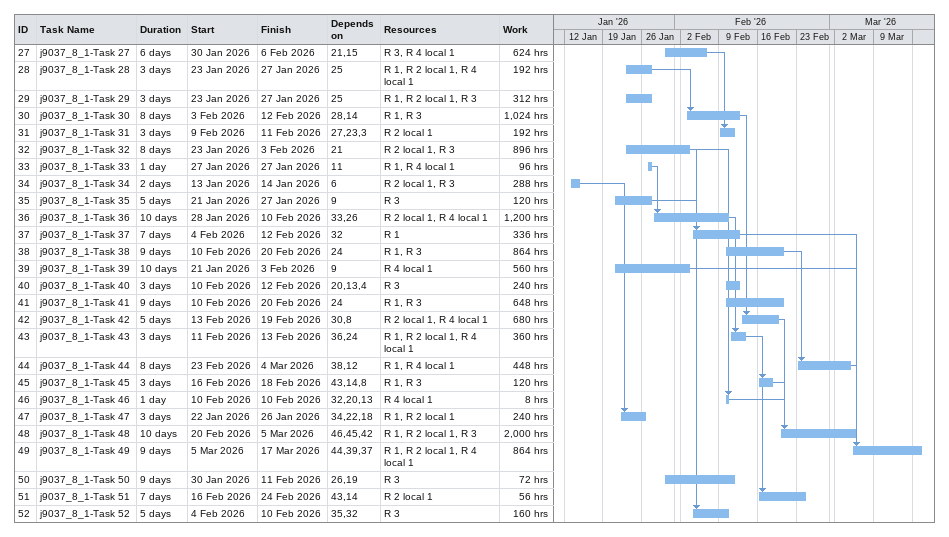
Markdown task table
| ID | Task | Duration | Start | Finish | Predecessors | Resources | Work (h) |
|---|---|---|---|---|---|---|---|
| 27 | j9037_8_1-Task 27 | 6d | 2026-01-30 | 2026-02-06 | 21, 15 | R 3, R 4 local 1 | 624 |
| 28 | j9037_8_1-Task 28 | 3d | 2026-01-23 | 2026-01-27 | 25 | R 1, R 2 local 1, R 4 local 1 | 192 |
| 29 | j9037_8_1-Task 29 | 3d | 2026-01-23 | 2026-01-27 | 25 | R 1, R 2 local 1, R 3 | 312 |
| 30 | j9037_8_1-Task 30 | 8d | 2026-02-03 | 2026-02-12 | 28, 14 | R 1, R 3 | 1024 |
| 31 | j9037_8_1-Task 31 | 3d | 2026-02-09 | 2026-02-11 | 27, 23, 3 | R 2 local 1 | 192 |
| 32 | j9037_8_1-Task 32 | 8d | 2026-01-23 | 2026-02-03 | 21 | R 2 local 1, R 3 | 896 |
| 33 | j9037_8_1-Task 33 | 1d | 2026-01-27 | 2026-01-27 | 11 | R 1, R 4 local 1 | 96 |
| 34 | j9037_8_1-Task 34 | 2d | 2026-01-13 | 2026-01-14 | 6 | R 2 local 1, R 3 | 288 |
| 35 | j9037_8_1-Task 35 | 5d | 2026-01-21 | 2026-01-27 | 9 | R 3 | 120 |
| 36 | j9037_8_1-Task 36 | 10d | 2026-01-28 | 2026-02-10 | 33, 26 | R 2 local 1, R 4 local 1 | 1200 |
| 37 | j9037_8_1-Task 37 | 7d | 2026-02-04 | 2026-02-12 | 32 | R 1 | 336 |
| 38 | j9037_8_1-Task 38 | 9d | 2026-02-10 | 2026-02-20 | 24 | R 1, R 3 | 864 |
| 39 | j9037_8_1-Task 39 | 10d | 2026-01-21 | 2026-02-03 | 9 | R 4 local 1 | 560 |
| 40 | j9037_8_1-Task 40 | 3d | 2026-02-10 | 2026-02-12 | 20, 13, 4 | R 3 | 240 |
| 41 | j9037_8_1-Task 41 | 9d | 2026-02-10 | 2026-02-20 | 24 | R 1, R 3 | 648 |
| 42 | j9037_8_1-Task 42 | 5d | 2026-02-13 | 2026-02-19 | 30, 8 | R 2 local 1, R 4 local 1 | 680 |
| 43 | j9037_8_1-Task 43 | 3d | 2026-02-11 | 2026-02-13 | 36, 24 | R 1, R 2 local 1, R 4 local 1 | 360 |
| 44 | j9037_8_1-Task 44 | 8d | 2026-02-23 | 2026-03-04 | 38, 12 | R 1, R 4 local 1 | 448 |
| 45 | j9037_8_1-Task 45 | 3d | 2026-02-16 | 2026-02-18 | 43, 14, 8 | R 1, R 3 | 120 |
| 46 | j9037_8_1-Task 46 | 1d | 2026-02-10 | 2026-02-10 | 32, 20, 13 | R 4 local 1 | 8 |
| 47 | j9037_8_1-Task 47 | 3d | 2026-01-22 | 2026-01-26 | 34, 22, 18 | R 1, R 2 local 1 | 240 |
| 48 | j9037_8_1-Task 48 | 10d | 2026-02-20 | 2026-03-05 | 46, 45, 42 | R 1, R 2 local 1, R 3 | 2000 |
| 49 | j9037_8_1-Task 49 | 9d | 2026-03-05 | 2026-03-17 | 44, 39, 37 | R 1, R 2 local 1, R 4 local 1 | 864 |
| 50 | j9037_8_1-Task 50 | 9d | 2026-01-30 | 2026-02-11 | 26, 19 | R 3 | 72 |
| 51 | j9037_8_1-Task 51 | 7d | 2026-02-16 | 2026-02-24 | 43, 14 | R 2 local 1 | 56 |
| 52 | j9037_8_1-Task 52 | 5d | 2026-02-04 | 2026-02-10 | 35, 32 | R 3 | 160 |
